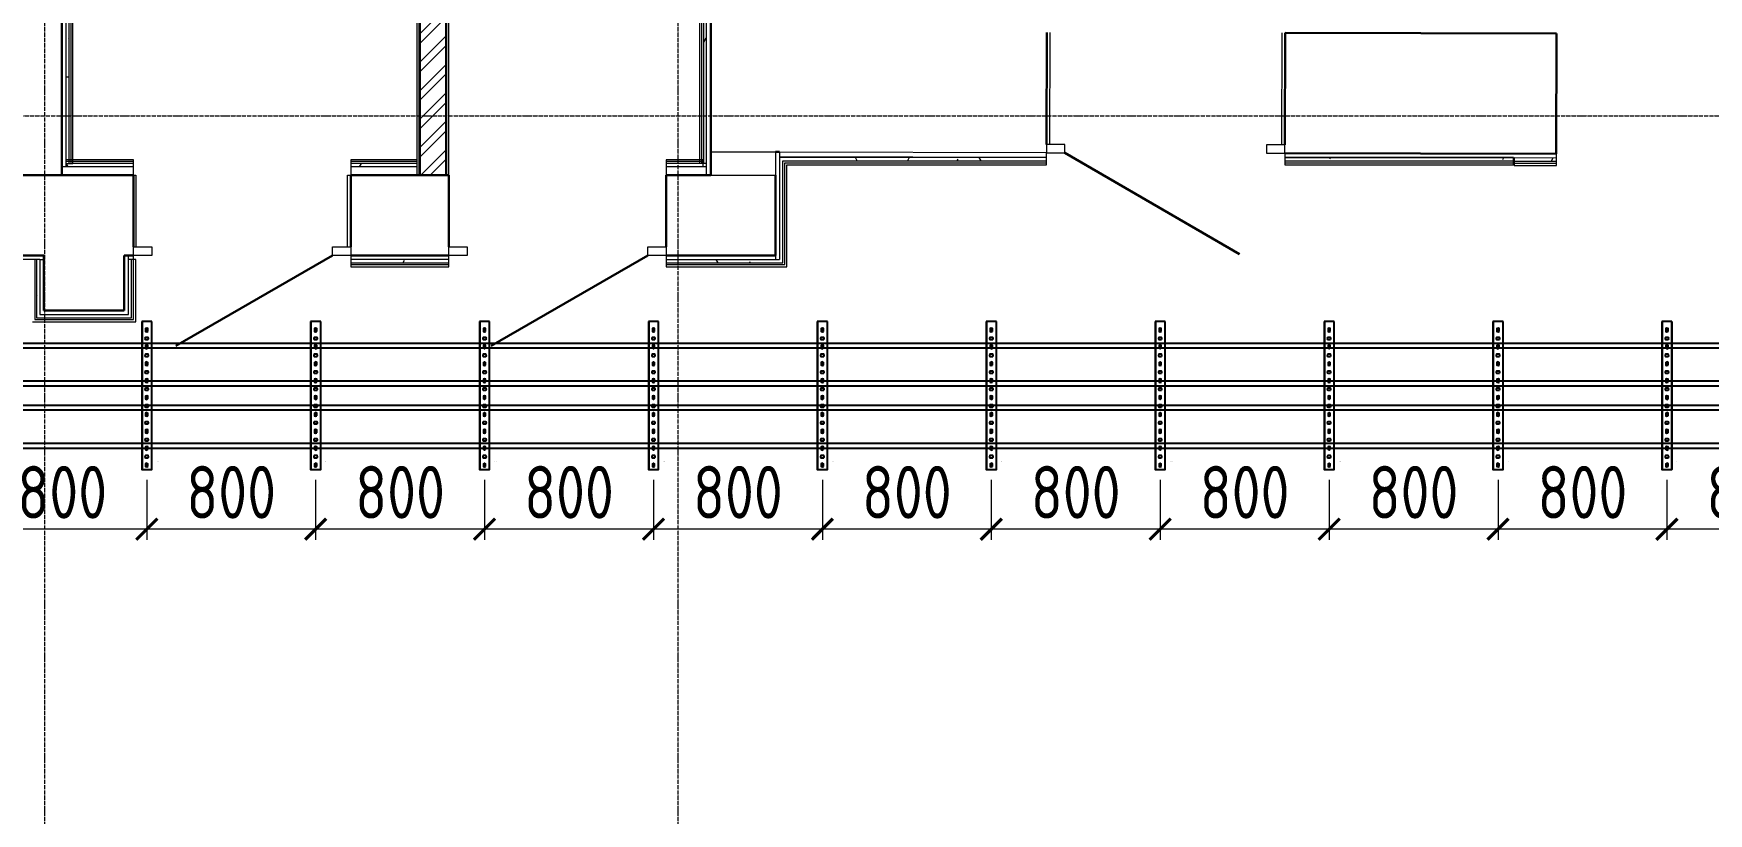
# Model space of a CAD drawing. Header units: millimetres. Extents: x -42533 to 645315, y 3457 to 82611.
# Drawn here: x 33845 to 41780, y 42116 to 45810 of the extents above; entities that cross this region are included whole.
import ezdxf
from ezdxf.enums import TextEntityAlignment as Align

# ---------------------------------------------------------------- set-up
doc = ezdxf.new("R2018")
doc.units = ezdxf.units.MM
doc.linetypes.add('ADSK_Линия сетки', pattern=[25, 20, -2.5, 0, -2.5])
for name, color, linetype in [('00_00_потолок_Панели из стали', 7, 'Continuous'), ('ЭОМ_Лотки авар.', 1, 'Continuous'), ('ЭОМ_Лотки рабочие', 5, 'Continuous')]:
    doc.layers.add(name, color=color, linetype=linetype)
for name, color, linetype, lineweight in [('Двери', 7, 'Continuous', 9), ('Оси', 253, 'Continuous', 9), ('Перекрытие', 7, 'Continuous', 18), ('Стены внутренние', 7, 'Continuous', 18), ('Стены несущие', 7, 'Continuous', 30), ('Стены отделка', 7, 'Continuous', 30), ('Стены штриховка', 7, 'Continuous', 9), ('ШТРИХОВКА', 252, 'Continuous', 15)]:
    doc.layers.add(name, color=color, linetype=linetype, lineweight=lineweight)
doc.styles.get("Standard").update_dxf_attribs({"font": 'arial.ttf'})
doc.styles.add('М2', font='isocpeur.ttf', dxfattribs={"width": 0.8})
doc.dimstyles.new('М2-100', dxfattribs={"dimtxt": 250, "dimasz": 100, "dimexe": 50, "dimexo": 50, "dimgap": 50, "dimtad": 1, "dimdec": 0, "dimzin": 1, "dimtxsty": 'М2', "dimblk": 'ARCHTICK', "dimcen": 2.5, "dimdle": 50, "dimclre": 256, "dimclrt": 256, "dimadec": 0, "dimazin": 0, "dimtfac": 1, "dimtdec": 0, "dimtix": 1, "dimtmove": 1, "dimatfit": 3, "dimldrblk": 'NONE', "dimfxl": 1, "dimtolj": 1, "dimlwd": 9, "dimlwe": 9, "dimarcsym": 1})
pattern_1 = [(0, (557.2, 188.9), (406.4, 101.6), [33.528, -271.272, 33.528, -271.272, -1625.6]), (0, (557.2, 188.9), (406.4, 101.6), [-609.6, 33.528, -576.072, 33.528, -271.272, -711.2]), (0, (557.2, 188.9), (406.4, 101.6), [-1524, 33.528, -169.672, 33.528, -474.472]), (120, (709.6, 239.7), (-291.1882, 301.15272), [33.528, -271.272, 33.528, -271.272, -1625.6]), (120, (709.6, 239.7), (-291.1882, 301.15272), [-609.6, 33.528, -576.072, 33.528, -271.272, -711.2]), (120, (709.6, 239.7), (-291.1882, 301.15272), [-1524, 33.528, -169.672, 33.528, -474.472]), (240, (760.4, 442.9), (-115.2118, -402.75272), [33.528, -271.272, 33.528, -271.272, -1625.6]), (240, (760.4, 442.9), (-115.2118, -402.75272), [-609.6, 33.528, -576.072, 33.528, -271.272, -711.2]), (240, (760.4, 442.9), (-115.2118, -402.75272), [-1524, 33.528, -169.672, 33.528, -474.472])]

# ---------------------------------------------------------------- blocks, each defined once
blk = doc.blocks.new('1 этаж')
at = {"layer": 'Стены внутренние', "lineweight": 9}
h = blk.add_hatch(dxfattribs=at)
h.set_pattern_fill('FP_12', color=8, style=0, pattern_type=2)
h.set_pattern_definition(pattern_1)
h.paths.add_polyline_path([(10827.201, 13184.185), (10842.201, 13184.185), (10841.803, 20254.061), (10827.201, 20254.061), (10827.201, 13565.801)])
h = blk.add_hatch(dxfattribs=at)
h.set_pattern_fill('FP_12', color=8, style=0, pattern_type=2)
h.set_pattern_definition(pattern_1)
h.paths.add_polyline_path([(7807.201, 12907.685), (7822.201, 12907.685), (7822.201, 14839.952), (7807.201, 14839.952), (7807.201, 13565.801)])
h = blk.add_hatch(dxfattribs=at)
h.set_pattern_fill('FP_12', color=8, style=0, pattern_type=2)
h.set_pattern_definition(pattern_1)
h.paths.add_polyline_path([(10842.201, 12909.185), (10842.201, 13184.185), (10827.201, 13184.185), (10827.201, 12909.185), (10832.609, 12909.185)])
h = blk.add_hatch(dxfattribs=at)
h.set_pattern_fill('FP_12', color=8, style=0, pattern_type=2)
h.set_pattern_definition(pattern_1)
h.paths.add_polyline_path([(11187.944, 12452.685), (11202.944, 12453.699), (11202.944, 12935.589), (11187.944, 12935.589), (11187.944, 12453.264)])
h = blk.add_hatch(dxfattribs=at)
h.set_pattern_fill('FP_12', color=8, style=0, pattern_type=2)
h.set_pattern_definition(pattern_1)
h.paths.add_polyline_path([(11764.922, 12920.589), (12451.924, 12920.589), (12451.954, 12935.589), (11202.944, 12935.589), (11202.944, 12920.589), (11322.2, 12920.589)])
h.paths.add_polyline_path([(14403.887, 12920.589), (14665.444, 12920.589), (14665.444, 12933.791), (13581.958, 12935.589), (13581.998, 12920.589), (14277.201, 12920.589)])
h = blk.add_hatch(dxfattribs=at)
h.set_pattern_fill('FP_12', color=8, style=0, pattern_type=2)
h.set_pattern_definition(pattern_1)
h.paths.add_polyline_path([(7831.201, 12892.685), (8126.382, 12892.685), (8126.382, 12907.685), (7807.201, 12907.685), (7807.201, 12892.685), (7822.201, 12892.685)])
h.paths.add_polyline_path([(9457.201, 12892.685), (9457.201, 12907.685), (9156.382, 12907.685), (9156.382, 12892.685)])
h = blk.add_hatch(dxfattribs=at)
h.set_pattern_fill('FP_12', color=8, style=0, pattern_type=2)
h.set_pattern_definition(pattern_1)
h.paths.add_polyline_path([(10825.701, 12892.685), (10825.701, 12907.685), (10650.382, 12907.685), (10650.382, 12892.685), (10709.336, 12892.685)])
h = blk.add_hatch(dxfattribs=at)
h.set_pattern_fill('FP_12', color=8, style=0, pattern_type=2)
h.set_pattern_definition(pattern_1)
h.paths.add_polyline_path([(19066.916, 12909.837), (19066.916, 12924.837), (16568.299, 12929.92), (16568.339, 12914.92), (18098.438, 12911.807)])
h.paths.add_polyline_path([(14868.272, 12918.378), (14868.155, 12933.378), (14667.441, 12933.378), (14667.442, 12918.787), (14868.155, 12918.378)])
h = blk.add_hatch(dxfattribs=at)
h.set_pattern_fill('FP_12', color=8, style=0, pattern_type=2)
h.set_pattern_definition(pattern_1)
h.paths.add_polyline_path([(7682.806, 12177.014), (7682.806, 12452.685), (7667.806, 12452.685), (7667.806, 12177.014)])
h = blk.add_hatch(dxfattribs=at)
h.set_pattern_fill('FP_12', color=8, style=0, pattern_type=2)
h.set_pattern_definition(pattern_1)
h.paths.add_polyline_path([(8117.806, 12192.014), (8117.806, 12452.685), (8102.806, 12452.685), (8102.806, 12192.014)])
h = blk.add_hatch(dxfattribs=at)
h.set_pattern_fill('FP_12', color=8, style=0, pattern_type=2)
h.set_pattern_definition(pattern_1)
h.paths.add_polyline_path([(11117.089, 12437.685), (11202.944, 12437.685), (11202.944, 12452.685), (10650.382, 12452.685), (10650.382, 12437.685), (11114.903, 12437.685)])
h.paths.add_polyline_path([(9595.382, 12437.685), (9620.382, 12437.685), (9620.382, 12452.685), (9156.382, 12452.685), (9156.382, 12437.685), (9457.201, 12437.685)])
h = blk.add_hatch(dxfattribs=at)
h.set_pattern_fill('FP_12', color=8, style=0, pattern_type=2)
h.set_pattern_definition(pattern_1)
h.paths.add_polyline_path([(8082.806, 12177.014), (8117.806, 12177.014), (8117.806, 12192.014), (7682.806, 12192.014), (7683.025, 12177.014), (8070.371, 12177.014)])
at = {"layer": 'Стены штриховка'}
h = blk.add_hatch(dxfattribs=at)
h.set_pattern_fill('ANSI32', color=8, scale=10)
h.set_pattern_definition([(45, (-31496.66, 188.9), (-67.35192, 67.35192), []), (45, (-31451.76, 188.9), (-67.35192, 67.35192), [])])
h.paths.add_polyline_path([(9475.531, 17239.126), (8027.201, 17239.126), (8027.201, 17239.141), (7787.201, 17239.141), (7787.201, 17119.126), (7927.201, 17119.126), (7927.201, 15240.702), (8047.201, 15240.702), (8047.201, 17119.126), (9475.531, 17119.126)])
h.paths.add_polyline_path([(9605.382, 15240.702), (7787.201, 15240.702), (7787.201, 15120.702), (9485.382, 15120.702), (9485.382, 13133.902), (9605.382, 13133.902)])
h.paths.add_polyline_path([(9605.382, 13133.902), (9485.382, 13133.902), (9485.382, 12852.685), (9605.382, 12852.685)])
at = {"layer": 'Двери', "color": 8}
for p, q in [((12452.082, 12998.293), (12452.001, 12958.293)), ((12452.001, 12958.293), (12539, 12958.116)), ((12539.082, 12998.116), (12452.082, 12998.293)), ((12539, 12958.116), (12539.082, 12998.116)), ((13495.08, 12996.172), (13494.998, 12956.172)), ((13494.998, 12956.172), (13581.998, 12955.995)), ((13582.08, 12995.995), (13495.08, 12996.172)), ((13581.998, 12955.995), (13582.08, 12995.995)), ((8126.382, 12512.685), (8213.382, 12512.685)), ((8126.382, 12472.685), (8126.382, 12512.685)), ((8213.382, 12472.685), (8126.382, 12472.685)), ((8213.382, 12512.685), (8213.382, 12472.685)), ((9069.382, 12512.685), (9156.382, 12512.685)), ((9069.382, 12472.685), (9069.382, 12512.685)), ((9156.382, 12472.685), (9069.382, 12472.685)), ((9156.382, 12512.685), (9156.382, 12472.685)), ((9620.382, 12512.685), (9707.382, 12512.685)), ((9620.382, 12472.685), (9620.382, 12512.685)), ((9707.382, 12472.685), (9620.382, 12472.685)), ((9707.382, 12512.685), (9707.382, 12472.685)), ((10563.382, 12512.685), (10650.382, 12512.685)), ((10563.382, 12472.685), (10563.382, 12512.685)), ((10650.382, 12472.685), (10563.382, 12472.685)), ((10650.382, 12512.685), (10650.382, 12472.685))]:
    blk.add_line(p, q, dxfattribs=at)
at = {"layer": 'Двери', "color": 8, "lineweight": 30}
for p, q in [((12539, 12958.116), (13365.947, 12478.433)), ((9069.382, 12472.685), (8328.064, 12044.685)), ((10563.382, 12472.685), (9822.064, 12044.685))]:
    blk.add_line(p, q, dxfattribs=at)
at = {"layer": 'Оси', "color": 8, "linetype": 'ADSK_Линия сетки'}
for p, q in [((7706.766, -4162.595), (7706.766, 21955.22)), ((10706.766, -4162.595), (10706.766, 21955.22)), ((-9557.528, 13133.902), (56672.201, 13133.902))]:
    blk.add_line(p, q, dxfattribs=at)
at = {"layer": 'Перекрытие', "color": 8}
for p, q in [((12468.16, 13528.262), (12467.082, 12998.263)), ((13567.08, 12996.025), (13568.158, 13526.024)), ((8126.382, 12852.685), (8137.806, 12852.685)), ((8137.806, 12852.685), (8137.806, 12512.685)), ((9141.382, 12852.685), (9156.382, 12852.685)), ((9141.382, 12512.685), (9141.382, 12852.685))]:
    blk.add_line(p, q, dxfattribs=at)
at = {"layer": 'Стены внутренние', "color": 8}
for p, q in [((10862.201, 12962.685), (11167.201, 12962.685)), ((10862.201, 12852.685), (11167.201, 12852.685))]:
    blk.add_line(p, q, dxfattribs=at)
at = {"layer": 'Стены несущие', "color": 8}
for p, q in [((7787.201, 12852.685), (7787.201, 20291.427)), ((10862.201, 20291.427), (10862.201, 12852.685)), ((12452.082, 12998.293), (12453.16, 13528.292)), ((13583.158, 13525.994), (13582.08, 12995.995)), ((13583.158, 13525.994), (14868.155, 13523.38)), ((14866.996, 12953.381), (14868.155, 13523.38)), ((11167.944, 12962.685), (11187.944, 12962.685)), ((12452.001, 12958.293), (12452.001, 12958.293)), ((13581.998, 12955.995), (14866.996, 12953.381)), ((14866.996, 12953.381), (13581.998, 12955.995)), ((8126.382, 12852.685), (7052.806, 12852.685)), ((8126.382, 12512.685), (8126.382, 12852.685)), ((9156.382, 12852.685), (9156.382, 12512.685)), ((9156.382, 12852.685), (9620.382, 12852.685)), ((9620.382, 12512.685), (9620.382, 12852.685)), ((10650.382, 12852.685), (10650.382, 12512.685)), ((10650.382, 12852.685), (10862.201, 12852.685)), ((11167.944, 12472.685), (11167.944, 12852.685)), ((7052.806, 12472.685), (7702.806, 12472.685)), ((7702.806, 12472.685), (7702.806, 12212.014)), ((8082.806, 12212.014), (8082.806, 12472.685)), ((8126.382, 12472.685), (8082.806, 12472.685)), ((9620.382, 12472.685), (9156.382, 12472.685)), ((10650.382, 12472.685), (11167.944, 12472.685)), ((7702.806, 12212.014), (8082.806, 12212.014))]:
    blk.add_line(p, q, dxfattribs=at)
at = {"layer": 'Стены отделка', "color": 8, "lineweight": 9}
for p, q in [((10809.201, 20254.061), (10809.201, 12909.185)), ((10842.201, 12852.685), (10842.201, 20270.561)), ((9605.382, 15240.702), (9605.382, 12852.685)), ((9620.382, 12852.685), (9620.382, 15255.702)), ((7807.201, 15120.702), (7807.201, 12892.685)), ((9485.382, 15120.702), (9485.382, 12852.685)), ((7840.201, 12907.685), (7840.201, 14839.952)), ((9470.382, 12852.685), (9470.382, 14854.952)), ((11167.944, 12962.685), (11167.944, 12452.685)), ((11187.944, 12962.685), (11187.944, 12452.685)), ((12451.954, 12935.589), (11187.944, 12935.589)), ((12451.883, 12900.589), (12451.954, 12935.589)), ((12451.96, 12938.293), (12452.001, 12958.293)), ((13581.957, 12935.589), (13581.885, 12900.589)), ((14665.444, 12935.589), (13581.957, 12935.589)), ((13581.998, 12955.995), (13581.958, 12935.995)), ((13581.958, 12935.995), (14667.442, 12933.787)), ((14665.444, 12900.589), (14665.444, 12935.589)), ((14868.343, 12953.378), (14866.996, 12953.381)), ((14868.302, 12933.378), (14868.343, 12953.378)), ((7807.201, 12892.685), (7787.201, 12892.685)), ((8126.382, 12925.685), (7807.201, 12925.685)), ((7807.201, 12907.685), (7840.201, 12907.685)), ((8126.382, 12852.685), (8126.382, 12925.685)), ((9156.382, 12925.685), (9156.382, 12852.685)), ((9470.382, 12925.685), (9156.382, 12925.685)), ((10650.382, 12925.685), (10650.382, 12852.685)), ((10825.701, 12925.685), (10650.382, 12925.685)), ((10809.201, 12909.185), (10842.201, 12909.185)), ((10825.701, 12892.685), (10825.701, 12925.685)), ((10842.201, 12892.685), (10825.701, 12892.685)), ((11222.944, 12417.685), (11222.944, 12900.589)), ((11222.944, 12900.589), (12451.883, 12900.589)), ((13581.885, 12900.589), (14665.444, 12900.589)), ((14667.442, 12933.787), (14667.371, 12898.787)), ((14667.371, 12898.787), (14868.231, 12898.378)), ((14868.231, 12898.378), (14868.302, 12933.378)), ((8102.806, 12192.014), (8102.806, 12472.685)), ((8126.382, 12452.685), (8126.382, 12472.685)), ((9156.382, 12472.685), (9156.382, 12417.685)), ((9620.382, 12417.685), (9620.382, 12472.685)), ((10650.382, 12472.685), (10650.382, 12417.685)), ((7682.806, 12452.685), (7702.806, 12452.685)), ((7682.806, 12452.685), (7682.806, 12192.014)), ((8137.806, 12452.685), (8102.806, 12452.685)), ((8137.806, 12157.014), (8137.806, 12452.685)), ((9156.382, 12417.685), (9620.382, 12417.685)), ((9620.382, 12452.685), (9595.382, 12452.685)), ((10650.382, 12417.685), (11222.944, 12417.685)), ((11167.944, 12452.685), (11187.944, 12452.685)), ((7647.806, 12157.014), (8137.806, 12157.014)), ((7682.806, 12192.014), (8102.806, 12192.014))]:
    blk.add_line(p, q, dxfattribs=at)
blk.add_lwpolyline([(12452.001, 12958.293), (11187.964, 12960.825), (11187.924, 12940.825), (12451.96, 12938.293)], dxfattribs=at)
at = {"layer": 'Стены штриховка', "color": 8}
for p, q in [((10818.201, 20254.061), (10818.201, 12909.185)), ((10827.201, 20254.061), (10827.201, 12909.185)), ((9611.382, 12852.685), (9611.382, 15246.702)), ((7822.201, 12907.685), (7822.201, 14839.952)), ((7831.201, 12907.685), (7831.201, 14839.952)), ((9479.382, 14854.952), (9479.382, 12852.685)), ((8126.382, 12916.685), (7807.201, 12916.685)), ((8126.382, 12892.685), (7807.201, 12892.685)), ((8126.382, 12907.685), (7840.201, 12907.685)), ((9470.382, 12916.685), (9156.382, 12916.685)), ((9470.382, 12907.685), (9156.382, 12907.685)), ((9470.382, 12892.685), (9156.382, 12892.685)), ((10825.701, 12916.685), (10650.382, 12916.685)), ((10825.701, 12907.685), (10650.382, 12907.685)), ((10825.701, 12892.685), (10650.382, 12892.685)), ((11202.944, 12437.685), (11202.944, 12920.589)), ((11202.944, 12920.589), (12451.924, 12920.589)), ((11211.944, 12428.685), (11211.944, 12911.589)), ((11211.944, 12911.589), (12451.906, 12911.589)), ((13581.908, 12911.589), (14665.444, 12911.589)), ((13581.926, 12920.589), (14665.444, 12920.589)), ((14667.393, 12909.787), (14868.253, 12909.378)), ((14667.412, 12918.787), (14868.272, 12918.378)), ((14868.302, 12933.378), (14667.442, 12933.787)), ((14868.302, 12933.378), (14868.302, 12933.378)), ((7682.806, 12452.685), (6283.201, 12452.685)), ((7658.806, 12452.685), (7658.806, 12168.014)), ((7667.806, 12452.685), (7667.806, 12177.014)), ((8117.806, 12177.014), (8117.806, 12452.685)), ((8126.806, 12168.014), (8126.806, 12452.685)), ((9595.382, 12452.685), (9156.382, 12452.685)), ((9156.382, 12437.685), (9620.382, 12437.685)), ((9156.382, 12428.685), (9620.382, 12428.685)), ((10650.382, 12452.685), (11167.944, 12452.685)), ((10650.382, 12437.685), (11202.944, 12437.685)), ((10650.382, 12428.685), (11211.944, 12428.685)), ((7658.806, 12168.014), (8126.806, 12168.014)), ((7667.806, 12177.014), (8117.806, 12177.014))]:
    blk.add_line(p, q, dxfattribs=at)
blk = doc.blocks.new('*U37')
at = {"color": 0, "linetype": 'Continuous', "lineweight": 25}
for p, q in [((-78.8, -46976.1), (-78.8, 0)), ((78.8, -46976.1), (78.8, 0))]:
    blk.add_line(p, q, dxfattribs=at)
blk.add_lwpolyline([(100.8, -46976.1), (100.8, 0), (-100.8, 0), (-100.8, -46976.1)], close=True, dxfattribs=at)
at = {"color": 0, "flags": 9}
for tag, p in [('АРТИКУЛ', (-59.7, -11.8)), ('НАИМЕНОВАНИЕ', (-59.1, -7)), ('ПРИМЕЧАНИЕ', (-58.8, -17.3))]:
    blk.add_attdef(tag, text='', height=2.5, dxfattribs=at).set_placement(p, align=Align.TOP_LEFT)
at = {"color": 0, "lineweight": 30, "flags": 104}
for tag, p in [('ВЫСОТА', (-59.6, -20.9)), ('ДЛИНА', (-59.5, -36.1)), ('ТОЛЩИНА', (-59, -31)), ('ШИРИНА', (-58.9, -25.1))]:
    blk.add_attdef(tag, text='', height=2.5, dxfattribs=at).set_placement(p, align=Align.TOP_LEFT)
blk = doc.blocks.new('*U39')
at = {"color": 0, "linetype": 'Continuous', "lineweight": 25}
for p, q in [((-78.8, -46398.7), (-78.8, 0)), ((78.8, -46398.7), (78.8, 0))]:
    blk.add_line(p, q, dxfattribs=at)
blk.add_lwpolyline([(100.8, -46398.7), (100.8, 0), (-100.8, 0), (-100.8, -46398.7)], close=True, dxfattribs=at)
at = {"color": 0, "flags": 9}
for tag, p in [('АРТИКУЛ', (-59.7, -11.8)), ('НАИМЕНОВАНИЕ', (-59.1, -7)), ('ПРИМЕЧАНИЕ', (-58.8, -17.3))]:
    blk.add_attdef(tag, text='', height=2.5, dxfattribs=at).set_placement(p, align=Align.TOP_LEFT)
at = {"color": 0, "lineweight": 30, "flags": 104}
for tag, p in [('ВЫСОТА', (-59.6, -20.9)), ('ДЛИНА', (-59.5, -36.1)), ('ТОЛЩИНА', (-59, -31)), ('ШИРИНА', (-58.9, -25.1))]:
    blk.add_attdef(tag, text='', height=2.5, dxfattribs=at).set_placement(p, align=Align.TOP_LEFT)
blk = doc.blocks.new('*U45')
at = {"color": 0, "linetype": 'ByBlock', "lineweight": -2}
for points in [[(24, -700), (24, 0), (-24, 0), (-24, -700)], [(-22.5, -700), (-22.5, 0)], [(22.5, -700), (22.5, 0)], [(-24, -700), (24, -700)]]:
    blk.add_lwpolyline(points, dxfattribs=at)
at = {"color": 254, "transparency": 33554483}
blk.add_lwpolyline([(0, 0.7), (0, -2.2)], dxfattribs=at)
at = {"color": 0, "linetype": 'ByBlock', "lineweight": -2}
for points in [[(-6.7, -54.8, 0.345739), (-6.7, -65.2), (6.7, -65.2, 0.345739), (6.7, -54.8)], [(-5.2, -13.3), (-5.2, -26.7, 0.345739), (5.2, -26.7), (5.2, -13.3, 0.345739)], [(-6.7, -134.8, 0.345739), (-6.7, -145.2), (6.7, -145.2, 0.345739), (6.7, -134.8)], [(-5.2, -93.3), (-5.2, -106.7, 0.345739), (5.2, -106.7), (5.2, -93.3, 0.345739)], [(-6.7, -214.8, 0.345739), (-6.7, -225.2), (6.7, -225.2, 0.345739), (6.7, -214.8)], [(-5.2, -173.3), (-5.2, -186.7, 0.345739), (5.2, -186.7), (5.2, -173.3, 0.345739)], [(-6.7, -294.8, 0.345739), (-6.7, -305.2), (6.7, -305.2, 0.345739), (6.7, -294.8)], [(-5.2, -253.3), (-5.2, -266.7, 0.345739), (5.2, -266.7), (5.2, -253.3, 0.345739)], [(-6.7, -374.8, 0.345739), (-6.7, -385.2), (6.7, -385.2, 0.345739), (6.7, -374.8)], [(-5.2, -333.3), (-5.2, -346.7, 0.345739), (5.2, -346.7), (5.2, -333.3, 0.345739)], [(-6.7, -454.8, 0.345739), (-6.7, -465.2), (6.7, -465.2, 0.345739), (6.7, -454.8)], [(-5.2, -413.3), (-5.2, -426.7, 0.345739), (5.2, -426.7), (5.2, -413.3, 0.345739)], [(-6.7, -534.8, 0.345739), (-6.7, -545.2), (6.7, -545.2, 0.345739), (6.7, -534.8)], [(-5.2, -493.3), (-5.2, -506.7, 0.345739), (5.2, -506.7), (5.2, -493.3, 0.345739)], [(-6.7, -614.8, 0.345739), (-6.7, -625.2), (6.7, -625.2, 0.345739), (6.7, -614.8)], [(-5.2, -573.3), (-5.2, -586.7, 0.345739), (5.2, -586.7), (5.2, -573.3, 0.345739)], [(-5.2, -653.3), (-5.2, -666.7, 0.345739), (5.2, -666.7), (5.2, -653.3, 0.345739)]]:
    blk.add_lwpolyline(points, format="xyb", close=True, dxfattribs=at)
at = {"flags": 9}
for tag, p in [('АРТИКУЛ', (-58.9, -24.5)), ('ПРИМЕЧАНИЕ', (-58.3, -30.8)), ('НАИМЕНОВАНИЕ', (-58.2, -19.4))]:
    blk.add_attdef(tag, p, '', height=2.5, dxfattribs=at)
at = {"lineweight": 30, "flags": 104}
blk.add_attdef('ДЛИНА', text='', height=2.5, dxfattribs=at).set_placement((-57.7, -34.6), align=Align.TOP_LEFT)
blk = doc.blocks.new('_ArchTick')
at = {"color": 0, "linetype": 'ByBlock', "lineweight": 70, "const_width": 0.15}
blk.add_lwpolyline([(-0.5, -0.5), (0.5, 0.5)], dxfattribs=at)
blk = doc.blocks.new('*D615')
at = {"layer": '00_00_потолок_Панели из стали', "lineweight": 9, "transparency": 16777216}
for p, q in [((33581.2, 43695.7), (33581.2, 43412.2)), ((34381.4, 43695), (34381.4, 43412.2))]:
    blk.add_line(p, q, dxfattribs=at)
at = {"layer": '00_00_потолок_Панели из стали', "color": 0, "lineweight": 9, "transparency": 16777216}
blk.add_line((34431.4, 43462.2), (33531.2, 43462.2), dxfattribs=at)
at = {"layer": 'Defpoints', "color": 0, "transparency": 16777216}
for p in [(33581.2, 43745.7), (34381.4, 43745), (33581.2, 43462.2)]:
    blk.add_point(p, dxfattribs=at)
at = {"layer": '00_00_потолок_Панели из стали', "color": 0, "lineweight": 9, "transparency": 16777216, "xscale": 100, "yscale": 100, "zscale": 100, "rotation": 180}
blk.add_blockref('_ArchTick', (33581.2, 43462.2), dxfattribs=at)
at = {"layer": '00_00_потолок_Панели из стали', "color": 0, "lineweight": 9, "transparency": 16777216, "xscale": 100, "yscale": 100, "zscale": 100}
blk.add_blockref('_ArchTick', (34381.4, 43462.2), dxfattribs=at)
at = {"layer": '00_00_потолок_Панели из стали', "transparency": 16777216, "insert": (33981.3, 43637.2), "char_height": 250, "attachment_point": 5, "style": 'М2'}
blk.add_mtext('\\A1;800', dxfattribs=at)
blk = doc.blocks.new('_None')
blk = doc.blocks.new('*D616')
at = {"layer": '00_00_потолок_Панели из стали', "lineweight": 9, "transparency": 16777216}
for p, q in [((34381.4, 43695.7), (34381.4, 43412.2)), ((35181.6, 43695), (35181.6, 43412.2))]:
    blk.add_line(p, q, dxfattribs=at)
at = {"layer": '00_00_потолок_Панели из стали', "color": 0, "lineweight": 9, "transparency": 16777216}
blk.add_line((35231.6, 43462.2), (34331.4, 43462.2), dxfattribs=at)
at = {"layer": 'Defpoints', "color": 0, "transparency": 16777216}
for p in [(34381.4, 43745.7), (35181.6, 43745), (34381.4, 43462.2)]:
    blk.add_point(p, dxfattribs=at)
at = {"layer": '00_00_потолок_Панели из стали', "color": 0, "lineweight": 9, "transparency": 16777216, "xscale": 100, "yscale": 100, "zscale": 100, "rotation": 180}
blk.add_blockref('_ArchTick', (34381.4, 43462.2), dxfattribs=at)
at = {"layer": '00_00_потолок_Панели из стали', "color": 0, "lineweight": 9, "transparency": 16777216, "xscale": 100, "yscale": 100, "zscale": 100}
blk.add_blockref('_ArchTick', (35181.6, 43462.2), dxfattribs=at)
at = {"layer": '00_00_потолок_Панели из стали', "transparency": 16777216, "insert": (34781.5, 43637.2), "char_height": 250, "attachment_point": 5, "style": 'М2'}
blk.add_mtext('\\A1;800', dxfattribs=at)
blk = doc.blocks.new('*D617')
at = {"layer": '00_00_потолок_Панели из стали', "lineweight": 9, "transparency": 16777216}
for p, q in [((35181.6, 43695.7), (35181.6, 43412.2)), ((35981.8, 43695), (35981.8, 43412.2))]:
    blk.add_line(p, q, dxfattribs=at)
at = {"layer": '00_00_потолок_Панели из стали', "color": 0, "lineweight": 9, "transparency": 16777216}
blk.add_line((36031.8, 43462.2), (35131.6, 43462.2), dxfattribs=at)
at = {"layer": 'Defpoints', "color": 0, "transparency": 16777216}
for p in [(35181.6, 43745.7), (35981.8, 43745), (35181.6, 43462.2)]:
    blk.add_point(p, dxfattribs=at)
at = {"layer": '00_00_потолок_Панели из стали', "color": 0, "lineweight": 9, "transparency": 16777216, "xscale": 100, "yscale": 100, "zscale": 100, "rotation": 180}
blk.add_blockref('_ArchTick', (35181.6, 43462.2), dxfattribs=at)
at = {"layer": '00_00_потолок_Панели из стали', "color": 0, "lineweight": 9, "transparency": 16777216, "xscale": 100, "yscale": 100, "zscale": 100}
blk.add_blockref('_ArchTick', (35981.8, 43462.2), dxfattribs=at)
at = {"layer": '00_00_потолок_Панели из стали', "transparency": 16777216, "insert": (35581.7, 43637.2), "char_height": 250, "attachment_point": 5, "style": 'М2'}
blk.add_mtext('\\A1;800', dxfattribs=at)
blk = doc.blocks.new('*D618')
at = {"layer": '00_00_потолок_Панели из стали', "lineweight": 9, "transparency": 16777216}
for p, q in [((35981.8, 43695.7), (35981.8, 43412.2)), ((36782, 43695), (36782, 43412.2))]:
    blk.add_line(p, q, dxfattribs=at)
at = {"layer": '00_00_потолок_Панели из стали', "color": 0, "lineweight": 9, "transparency": 16777216}
blk.add_line((36832, 43462.2), (35931.8, 43462.2), dxfattribs=at)
at = {"layer": 'Defpoints', "color": 0, "transparency": 16777216}
for p in [(35981.8, 43745.7), (36782, 43745), (35981.8, 43462.2)]:
    blk.add_point(p, dxfattribs=at)
at = {"layer": '00_00_потолок_Панели из стали', "color": 0, "lineweight": 9, "transparency": 16777216, "xscale": 100, "yscale": 100, "zscale": 100, "rotation": 180}
blk.add_blockref('_ArchTick', (35981.8, 43462.2), dxfattribs=at)
at = {"layer": '00_00_потолок_Панели из стали', "color": 0, "lineweight": 9, "transparency": 16777216, "xscale": 100, "yscale": 100, "zscale": 100}
blk.add_blockref('_ArchTick', (36782, 43462.2), dxfattribs=at)
at = {"layer": '00_00_потолок_Панели из стали', "transparency": 16777216, "insert": (36381.9, 43637.2), "char_height": 250, "attachment_point": 5, "style": 'М2'}
blk.add_mtext('\\A1;800', dxfattribs=at)
blk = doc.blocks.new('*D619')
at = {"layer": '00_00_потолок_Панели из стали', "lineweight": 9, "transparency": 16777216}
for p, q in [((36782, 43695.7), (36782, 43412.2)), ((37582.2, 43695), (37582.2, 43412.2))]:
    blk.add_line(p, q, dxfattribs=at)
at = {"layer": '00_00_потолок_Панели из стали', "color": 0, "lineweight": 9, "transparency": 16777216}
blk.add_line((37632.2, 43462.2), (36732, 43462.2), dxfattribs=at)
at = {"layer": 'Defpoints', "color": 0, "transparency": 16777216}
for p in [(36782, 43745.7), (37582.2, 43745), (36782, 43462.2)]:
    blk.add_point(p, dxfattribs=at)
at = {"layer": '00_00_потолок_Панели из стали', "color": 0, "lineweight": 9, "transparency": 16777216, "xscale": 100, "yscale": 100, "zscale": 100, "rotation": 180}
blk.add_blockref('_ArchTick', (36782, 43462.2), dxfattribs=at)
at = {"layer": '00_00_потолок_Панели из стали', "color": 0, "lineweight": 9, "transparency": 16777216, "xscale": 100, "yscale": 100, "zscale": 100}
blk.add_blockref('_ArchTick', (37582.2, 43462.2), dxfattribs=at)
at = {"layer": '00_00_потолок_Панели из стали', "transparency": 16777216, "insert": (37182.1, 43637.2), "char_height": 250, "attachment_point": 5, "style": 'М2'}
blk.add_mtext('\\A1;800', dxfattribs=at)
blk = doc.blocks.new('*D606')
at = {"layer": '00_00_потолок_Панели из стали', "lineweight": 9, "transparency": 16777216}
for p, q in [((37582.2, 43695.7), (37582.2, 43412.2)), ((38382.4, 43695), (38382.4, 43412.2))]:
    blk.add_line(p, q, dxfattribs=at)
at = {"layer": '00_00_потолок_Панели из стали', "color": 0, "lineweight": 9, "transparency": 16777216}
blk.add_line((38432.4, 43462.2), (37532.2, 43462.2), dxfattribs=at)
at = {"layer": 'Defpoints', "color": 0, "transparency": 16777216}
for p in [(37582.2, 43745.7), (38382.4, 43745), (37582.2, 43462.2)]:
    blk.add_point(p, dxfattribs=at)
at = {"layer": '00_00_потолок_Панели из стали', "color": 0, "lineweight": 9, "transparency": 16777216, "xscale": 100, "yscale": 100, "zscale": 100, "rotation": 180}
blk.add_blockref('_ArchTick', (37582.2, 43462.2), dxfattribs=at)
at = {"layer": '00_00_потолок_Панели из стали', "color": 0, "lineweight": 9, "transparency": 16777216, "xscale": 100, "yscale": 100, "zscale": 100}
blk.add_blockref('_ArchTick', (38382.4, 43462.2), dxfattribs=at)
at = {"layer": '00_00_потолок_Панели из стали', "transparency": 16777216, "insert": (37982.3, 43637.2), "char_height": 250, "attachment_point": 5, "style": 'М2'}
blk.add_mtext('\\A1;800', dxfattribs=at)
blk = doc.blocks.new('*D607')
at = {"layer": '00_00_потолок_Панели из стали', "lineweight": 9, "transparency": 16777216}
for p, q in [((38382.4, 43695.7), (38382.4, 43412.2)), ((39182.6, 43695), (39182.6, 43412.2))]:
    blk.add_line(p, q, dxfattribs=at)
at = {"layer": '00_00_потолок_Панели из стали', "color": 0, "lineweight": 9, "transparency": 16777216}
blk.add_line((39232.6, 43462.2), (38332.4, 43462.2), dxfattribs=at)
at = {"layer": 'Defpoints', "color": 0, "transparency": 16777216}
for p in [(38382.4, 43745.7), (39182.6, 43745), (38382.4, 43462.2)]:
    blk.add_point(p, dxfattribs=at)
at = {"layer": '00_00_потолок_Панели из стали', "color": 0, "lineweight": 9, "transparency": 16777216, "xscale": 100, "yscale": 100, "zscale": 100, "rotation": 180}
blk.add_blockref('_ArchTick', (38382.4, 43462.2), dxfattribs=at)
at = {"layer": '00_00_потолок_Панели из стали', "color": 0, "lineweight": 9, "transparency": 16777216, "xscale": 100, "yscale": 100, "zscale": 100}
blk.add_blockref('_ArchTick', (39182.6, 43462.2), dxfattribs=at)
at = {"layer": '00_00_потолок_Панели из стали', "transparency": 16777216, "insert": (38782.5, 43637.2), "char_height": 250, "attachment_point": 5, "style": 'М2'}
blk.add_mtext('\\A1;800', dxfattribs=at)
blk = doc.blocks.new('*D608')
at = {"layer": '00_00_потолок_Панели из стали', "lineweight": 9, "transparency": 16777216}
for p, q in [((39182.6, 43695.7), (39182.6, 43412.2)), ((39982.8, 43695), (39982.8, 43412.2))]:
    blk.add_line(p, q, dxfattribs=at)
at = {"layer": '00_00_потолок_Панели из стали', "color": 0, "lineweight": 9, "transparency": 16777216}
blk.add_line((40032.8, 43462.2), (39132.6, 43462.2), dxfattribs=at)
at = {"layer": 'Defpoints', "color": 0, "transparency": 16777216}
for p in [(39182.6, 43745.7), (39982.8, 43745), (39182.6, 43462.2)]:
    blk.add_point(p, dxfattribs=at)
at = {"layer": '00_00_потолок_Панели из стали', "color": 0, "lineweight": 9, "transparency": 16777216, "xscale": 100, "yscale": 100, "zscale": 100, "rotation": 180}
blk.add_blockref('_ArchTick', (39182.6, 43462.2), dxfattribs=at)
at = {"layer": '00_00_потолок_Панели из стали', "color": 0, "lineweight": 9, "transparency": 16777216, "xscale": 100, "yscale": 100, "zscale": 100}
blk.add_blockref('_ArchTick', (39982.8, 43462.2), dxfattribs=at)
at = {"layer": '00_00_потолок_Панели из стали', "transparency": 16777216, "insert": (39582.7, 43637.2), "char_height": 250, "attachment_point": 5, "style": 'М2'}
blk.add_mtext('\\A1;800', dxfattribs=at)
blk = doc.blocks.new('*D609')
at = {"layer": '00_00_потолок_Панели из стали', "lineweight": 9, "transparency": 16777216}
for p, q in [((39982.8, 43695.7), (39982.8, 43412.2)), ((40783, 43695), (40783, 43412.2))]:
    blk.add_line(p, q, dxfattribs=at)
at = {"layer": '00_00_потолок_Панели из стали', "color": 0, "lineweight": 9, "transparency": 16777216}
blk.add_line((40833, 43462.2), (39932.8, 43462.2), dxfattribs=at)
at = {"layer": 'Defpoints', "color": 0, "transparency": 16777216}
for p in [(39982.8, 43745.7), (40783, 43745), (39982.8, 43462.2)]:
    blk.add_point(p, dxfattribs=at)
at = {"layer": '00_00_потолок_Панели из стали', "color": 0, "lineweight": 9, "transparency": 16777216, "xscale": 100, "yscale": 100, "zscale": 100, "rotation": 180}
blk.add_blockref('_ArchTick', (39982.8, 43462.2), dxfattribs=at)
at = {"layer": '00_00_потолок_Панели из стали', "color": 0, "lineweight": 9, "transparency": 16777216, "xscale": 100, "yscale": 100, "zscale": 100}
blk.add_blockref('_ArchTick', (40783, 43462.2), dxfattribs=at)
at = {"layer": '00_00_потолок_Панели из стали', "transparency": 16777216, "insert": (40382.9, 43637.2), "char_height": 250, "attachment_point": 5, "style": 'М2'}
blk.add_mtext('\\A1;800', dxfattribs=at)
blk = doc.blocks.new('*D610')
at = {"layer": '00_00_потолок_Панели из стали', "lineweight": 9, "transparency": 16777216}
for p, q in [((40783, 43695.7), (40783, 43412.2)), ((41583.2, 43695), (41583.2, 43412.2))]:
    blk.add_line(p, q, dxfattribs=at)
at = {"layer": '00_00_потолок_Панели из стали', "color": 0, "lineweight": 9, "transparency": 16777216}
blk.add_line((41633.2, 43462.2), (40733, 43462.2), dxfattribs=at)
at = {"layer": 'Defpoints', "color": 0, "transparency": 16777216}
for p in [(40783, 43745.7), (41583.2, 43745), (40783, 43462.2)]:
    blk.add_point(p, dxfattribs=at)
at = {"layer": '00_00_потолок_Панели из стали', "color": 0, "lineweight": 9, "transparency": 16777216, "xscale": 100, "yscale": 100, "zscale": 100, "rotation": 180}
blk.add_blockref('_ArchTick', (40783, 43462.2), dxfattribs=at)
at = {"layer": '00_00_потолок_Панели из стали', "color": 0, "lineweight": 9, "transparency": 16777216, "xscale": 100, "yscale": 100, "zscale": 100}
blk.add_blockref('_ArchTick', (41583.2, 43462.2), dxfattribs=at)
at = {"layer": '00_00_потолок_Панели из стали', "transparency": 16777216, "insert": (41183.1, 43637.2), "char_height": 250, "attachment_point": 5, "style": 'М2'}
blk.add_mtext('\\A1;800', dxfattribs=at)
blk = doc.blocks.new('*D611')
at = {"layer": '00_00_потолок_Панели из стали', "lineweight": 9, "transparency": 16777216}
for p, q in [((41583.2, 43695.7), (41583.2, 43412.2)), ((42383.4, 43695), (42383.4, 43412.2))]:
    blk.add_line(p, q, dxfattribs=at)
at = {"layer": '00_00_потолок_Панели из стали', "color": 0, "lineweight": 9, "transparency": 16777216}
blk.add_line((42433.4, 43462.2), (41533.2, 43462.2), dxfattribs=at)
at = {"layer": 'Defpoints', "color": 0, "transparency": 16777216}
for p in [(41583.2, 43745.7), (42383.4, 43745), (41583.2, 43462.2)]:
    blk.add_point(p, dxfattribs=at)
at = {"layer": '00_00_потолок_Панели из стали', "color": 0, "lineweight": 9, "transparency": 16777216, "xscale": 100, "yscale": 100, "zscale": 100, "rotation": 180}
blk.add_blockref('_ArchTick', (41583.2, 43462.2), dxfattribs=at)
at = {"layer": '00_00_потолок_Панели из стали', "color": 0, "lineweight": 9, "transparency": 16777216, "xscale": 100, "yscale": 100, "zscale": 100}
blk.add_blockref('_ArchTick', (42383.4, 43462.2), dxfattribs=at)
at = {"layer": '00_00_потолок_Панели из стали', "transparency": 16777216, "insert": (41983.3, 43637.2), "char_height": 250, "attachment_point": 5, "style": 'М2'}
blk.add_mtext('\\A1;800', dxfattribs=at)

msp = doc.modelspace()

# ---------------------------------------------------------------- block references
at = {"layer": 'ШТРИХОВКА'}
msp.add_blockref('1 этаж', (26191.6, 32286.7), dxfattribs=at)
at = {"layer": 'ЭОМ_Лотки авар.', "color": 1, "rotation": 90}
msp.add_blockref('*U39', (27902.4, 44241.6), dxfattribs=at)
at = {"layer": 'ЭОМ_Лотки рабочие'}
ref = msp.add_blockref('*U45', (34381.4, 43745.7), dxfattribs=dict(at, rotation=180))
lines = msp.add_mtext('700 мм', dxfattribs={"layer": '0', "insert": (34439.2, 43780.3), "char_height": 2.5, "attachment_point": 1, "rotation": 180})
ref.add_attrib('ДЛИНА', '', (34439.2, 43780.3)).embed_mtext(lines)
ref = msp.add_blockref('*U45', (35181.6, 43745.7), dxfattribs=dict(at, rotation=180))
lines = msp.add_mtext('700 мм', dxfattribs={"layer": '0', "insert": (35239.4, 43780.3), "char_height": 2.5, "attachment_point": 1, "rotation": 180})
ref.add_attrib('ДЛИНА', '', (35239.4, 43780.3)).embed_mtext(lines)
ref = msp.add_blockref('*U45', (35981.8, 43745.7), dxfattribs=dict(at, rotation=180))
lines = msp.add_mtext('700 мм', dxfattribs={"layer": '0', "insert": (36039.6, 43780.3), "char_height": 2.5, "attachment_point": 1, "rotation": 180})
ref.add_attrib('ДЛИНА', '', (36039.6, 43780.3)).embed_mtext(lines)
ref = msp.add_blockref('*U45', (36782, 43745.7), dxfattribs=dict(at, rotation=180))
lines = msp.add_mtext('700 мм', dxfattribs={"layer": '0', "insert": (36839.8, 43780.3), "char_height": 2.5, "attachment_point": 1, "rotation": 180})
ref.add_attrib('ДЛИНА', '', (36839.8, 43780.3)).embed_mtext(lines)
ref = msp.add_blockref('*U45', (37582.2, 43745.7), dxfattribs=dict(at, rotation=180))
lines = msp.add_mtext('700 мм', dxfattribs={"layer": '0', "insert": (37640, 43780.3), "char_height": 2.5, "attachment_point": 1, "rotation": 180})
ref.add_attrib('ДЛИНА', '', (37640, 43780.3)).embed_mtext(lines)
ref = msp.add_blockref('*U45', (38382.4, 43745.7), dxfattribs=dict(at, rotation=180))
lines = msp.add_mtext('700 мм', dxfattribs={"layer": '0', "insert": (38440.2, 43780.3), "char_height": 2.5, "attachment_point": 1, "rotation": 180})
ref.add_attrib('ДЛИНА', '', (38440.2, 43780.3)).embed_mtext(lines)
ref = msp.add_blockref('*U45', (39182.6, 43745.7), dxfattribs=dict(at, rotation=180))
lines = msp.add_mtext('700 мм', dxfattribs={"layer": '0', "insert": (39240.4, 43780.3), "char_height": 2.5, "attachment_point": 1, "rotation": 180})
ref.add_attrib('ДЛИНА', '', (39240.4, 43780.3)).embed_mtext(lines)
ref = msp.add_blockref('*U45', (39982.8, 43745.7), dxfattribs=dict(at, rotation=180))
lines = msp.add_mtext('700 мм', dxfattribs={"layer": '0', "insert": (40040.6, 43780.3), "char_height": 2.5, "attachment_point": 1, "rotation": 180})
ref.add_attrib('ДЛИНА', '', (40040.6, 43780.3)).embed_mtext(lines)
ref = msp.add_blockref('*U45', (40783, 43745.7), dxfattribs=dict(at, rotation=180))
lines = msp.add_mtext('700 мм', dxfattribs={"layer": '0', "insert": (40840.8, 43780.3), "char_height": 2.5, "attachment_point": 1, "rotation": 180})
ref.add_attrib('ДЛИНА', '', (40840.8, 43780.3)).embed_mtext(lines)
ref = msp.add_blockref('*U45', (41583.2, 43745.7), dxfattribs=dict(at, rotation=180))
lines = msp.add_mtext('700 мм', dxfattribs={"layer": '0', "insert": (41641, 43780.3), "char_height": 2.5, "attachment_point": 1, "rotation": 180})
ref.add_attrib('ДЛИНА', '', (41641, 43780.3)).embed_mtext(lines)
at = {"layer": 'ЭОМ_Лотки рабочие', "rotation": 90}
msp.add_blockref('*U37', (27624.6, 43946.9), dxfattribs=at)

# ---------------------------------------------------------------- dimensions: what is measured, and where the dimension line sits
at = {"layer": '00_00_потолок_Панели из стали'}
for base, p1, p2, picture, middle in [((33581.2, 43462.2), (34381.4, 43745), (33581.2, 43745.7), '*D615', (33981.3, 43637.2)), ((34381.4, 43462.2), (35181.6, 43745), (34381.4, 43745.7), '*D616', (34781.5, 43637.2)), ((35181.6, 43462.2), (35981.8, 43745), (35181.6, 43745.7), '*D617', (35581.7, 43637.2)), ((35981.8, 43462.2), (36782, 43745), (35981.8, 43745.7), '*D618', (36381.9, 43637.2)), ((36782, 43462.2), (37582.2, 43745), (36782, 43745.7), '*D619', (37182.1, 43637.2)), ((37582.2, 43462.2), (38382.4, 43745), (37582.2, 43745.7), '*D606', (37982.3, 43637.2)), ((38382.4, 43462.2), (39182.6, 43745), (38382.4, 43745.7), '*D607', (38782.5, 43637.2)), ((39182.6, 43462.2), (39982.8, 43745), (39182.6, 43745.7), '*D608', (39582.7, 43637.2)), ((39982.8, 43462.2), (40783, 43745), (39982.8, 43745.7), '*D609', (40382.9, 43637.2)), ((40783, 43462.2), (41583.2, 43745), (40783, 43745.7), '*D610', (41183.1, 43637.2)), ((41583.2, 43462.2), (42383.4, 43745), (41583.2, 43745.7), '*D611', (41983.3, 43637.2))]:
    dim = msp.add_linear_dim(base=base, p1=p1, p2=p2, dimstyle='М2-100', dxfattribs=at)
    dim.commit()
    dim.dimension.update_dxf_attribs({"geometry": picture, "text_midpoint": middle})

doc.saveas('drawing.dxf')
